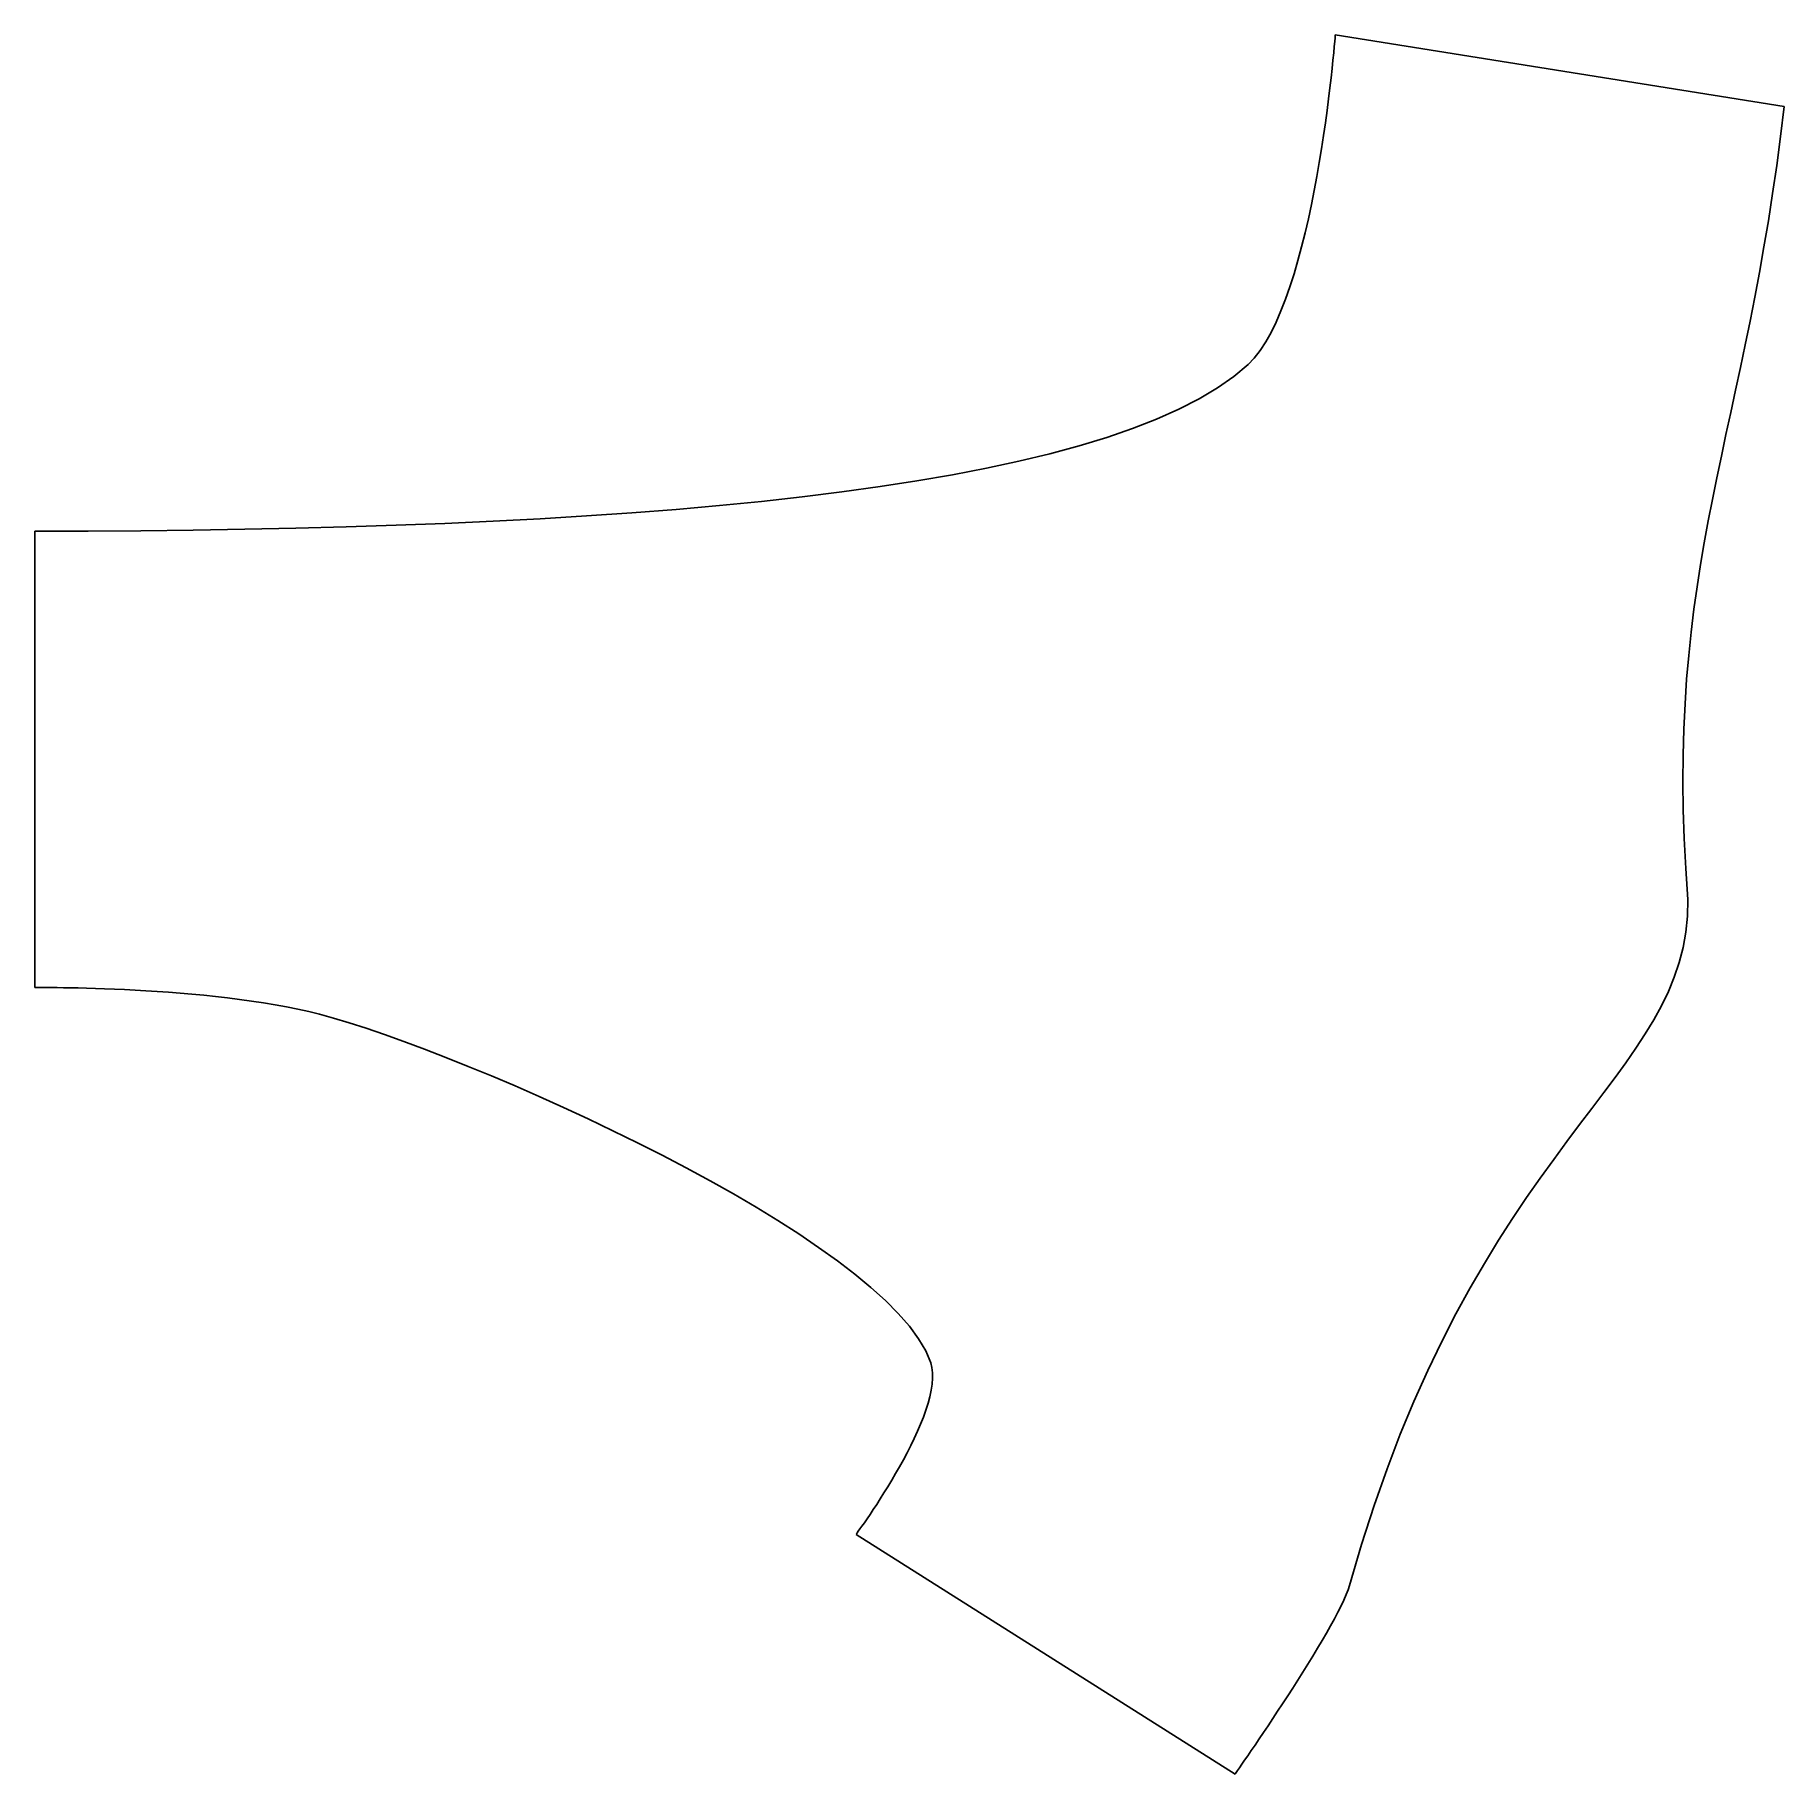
# Model space of a CAD drawing. Extents: x 13.8 to 47.7, y 132.3 to 166.
import ezdxf

# ---------------------------------------------------------------- set-up
doc = ezdxf.new("R2010")
doc.units = 0
doc.layers.add('outline_corners', color=7, linetype='CONTINUOUS')

msp = doc.modelspace()

# ---------------------------------------------------------------- linework, layer by layer
at = {"layer": 'outline_corners', "color": 7}
for p, q in [((38.963321, 165.730278), (38.952032, 165.610788)), ((38.971928, 165.826132), (38.963321, 165.730278)), ((38.977968, 165.89667), (38.971928, 165.826132)), ((38.981524, 165.940223), (38.977968, 165.89667)), ((38.982653, 165.955124), (38.981524, 165.940223)), ((47.675233, 164.571442), (38.982653, 165.955124)), ((38.937977, 165.469332), (38.921044, 165.307591)), ((38.952032, 165.610788), (38.937977, 165.469332)), ((38.901175, 165.127237), (38.878259, 164.929941)), ((38.921044, 165.307591), (38.901175, 165.127237)), ((38.852181, 164.717385), (38.822873, 164.491241)), ((38.878259, 164.929941), (38.852181, 164.717385)), ((38.822873, 164.491241), (38.790231, 164.25318)), ((47.606718, 163.986907), (47.675233, 164.571442)), ((38.754163, 164.004884), (38.714573, 163.748022)), ((38.790231, 164.25318), (38.754163, 164.004884)), ((38.714573, 163.748022), (38.671367, 163.484272)), ((47.533094, 163.423639), (47.606718, 163.986907)), ((38.671367, 163.484272), (38.624454, 163.215308)), ((47.454941, 162.880183), (47.533094, 163.423639)), ((38.624454, 163.215308), (38.573738, 162.942806)), ((38.519123, 162.668438), (38.460516, 162.393883)), ((38.573738, 162.942806), (38.519123, 162.668438)), ((47.372834, 162.355089), (47.454941, 162.880183)), ((38.460516, 162.393883), (38.397823, 162.120811)), ((47.287349, 161.8469), (47.372834, 162.355089)), ((38.397823, 162.120811), (38.330951, 161.850902)), ((38.330951, 161.850902), (38.259803, 161.585828)), ((47.199065, 161.354163), (47.287349, 161.8469)), ((38.184286, 161.327264), (38.104307, 161.076888)), ((38.259803, 161.585828), (38.184286, 161.327264)), ((47.108556, 160.875424), (47.199065, 161.354163)), ((38.104307, 161.076888), (38.019773, 160.83637)), ((37.930585, 160.607386), (37.836653, 160.391616)), ((38.019773, 160.83637), (37.930585, 160.607386)), ((47.016405, 160.409226), (47.108556, 160.875424)), ((37.836653, 160.391616), (37.737881, 160.190727)), ((46.923187, 159.95412), (47.016405, 160.409226)), ((37.634175, 160.006399), (37.525441, 159.840309)), ((37.737881, 160.190727), (37.634175, 160.006399)), ((46.829475, 159.508652), (46.923187, 159.95412)), ((37.411587, 159.694126), (37.292514, 159.569528)), ((37.525441, 159.840309), (37.411587, 159.694126)), ((37.016377, 159.336946), (36.7002, 159.115023)), ((37.292514, 159.569528), (37.016377, 159.336946)), ((46.73585, 159.071366), (46.829475, 159.508652)), ((36.7002, 159.115023), (36.345032, 158.903537)), ((46.642889, 158.640805), (46.73585, 159.071366)), ((35.951922, 158.702279), (35.521917, 158.511028)), ((36.345032, 158.903537), (35.951922, 158.702279)), ((46.55117, 158.215521), (46.642889, 158.640805)), ((35.056064, 158.329567), (34.55541, 158.157683)), ((35.521917, 158.511028), (35.056064, 158.329567)), ((34.021003, 157.995157), (33.453891, 157.841777)), ((34.55541, 158.157683), (34.021003, 157.995157)), ((46.461271, 157.794056), (46.55117, 158.215521)), ((32.225742, 157.561576), (31.566801, 157.434327)), ((32.855123, 157.697322), (32.225742, 157.561576)), ((33.453891, 157.841777), (32.855123, 157.697322)), ((46.373765, 157.374959), (46.461271, 157.794056)), ((30.879344, 157.315354), (30.164422, 157.204443)), ((31.566801, 157.434327), (30.879344, 157.315354)), ((46.289231, 156.956774), (46.373765, 157.374959)), ((27.865329, 156.91792), (27.051013, 156.837094)), ((28.656365, 157.005942), (27.865329, 156.91792)), ((29.423081, 157.101379), (28.656365, 157.005942)), ((30.164422, 157.204443), (29.423081, 157.101379)), ((46.208247, 156.538049), (46.289231, 156.956774)), ((23.581937, 156.581432), (22.666952, 156.533347)), ((24.478883, 156.635633), (23.581937, 156.581432)), ((25.356743, 156.696167), (24.478883, 156.635633)), ((26.214468, 156.763248), (25.356743, 156.696167)), ((27.051013, 156.837094), (26.214468, 156.763248)), ((46.131393, 156.117326), (46.208247, 156.538049)), ((13.793076, 156.340073), (13.793076, 147.49693)), ((13.793205, 156.340022), (13.793076, 156.340073)), ((14.823395, 156.342844), (13.793205, 156.340022)), ((15.844976, 156.349787), (14.823395, 156.342844)), ((16.856898, 156.361132), (15.844976, 156.349787)), ((17.858115, 156.377078), (16.856898, 156.361132)), ((18.847579, 156.397821), (17.858115, 156.377078)), ((19.824242, 156.423616), (18.847579, 156.397821)), ((20.787057, 156.454655), (19.824242, 156.423616)), ((21.734976, 156.491158), (20.787057, 156.454655)), ((22.666952, 156.533347), (21.734976, 156.491158)), ((46.05924, 155.693155), (46.131393, 156.117326)), ((45.99237, 155.264081), (46.05924, 155.693155)), ((45.931359, 154.828652), (45.99237, 155.264081)), ((45.876783, 154.385407), (45.931359, 154.828652)), ((45.82922, 153.932901), (45.876783, 154.385407)), ((45.789249, 153.469675), (45.82922, 153.932901)), ((45.757442, 152.994278), (45.789249, 153.469675)), ((45.734385, 152.505251), (45.757442, 152.994278)), ((45.720641, 152.001146), (45.734385, 152.505251)), ((45.716802, 151.480505), (45.720641, 152.001146)), ((45.723435, 150.941879), (45.716802, 151.480505)), ((45.74113, 150.383807), (45.723435, 150.941879)), ((45.770453, 149.804839), (45.74113, 150.383807)), ((45.811988, 149.203522), (45.770453, 149.804839)), ((45.804311, 148.881233), (45.811988, 149.203522)), ((45.773089, 148.571463), (45.804311, 148.881233)), ((45.719396, 148.272358), (45.773089, 148.571463)), ((45.644311, 147.98207), (45.719396, 148.272358)), ((45.548923, 147.698742), (45.644311, 147.98207)), ((13.793076, 147.49693), (13.802703, 147.497032)), ((13.802703, 147.497032), (13.83104, 147.497258)), ((13.83104, 147.497258), (13.877263, 147.497489)), ((13.877263, 147.497489), (13.940553, 147.49761)), ((13.940553, 147.49761), (14.020086, 147.497503)), ((14.020086, 147.497503), (14.115042, 147.496939)), ((14.115042, 147.496939), (14.224599, 147.496092)), ((14.224599, 147.496092), (14.347935, 147.494681)), ((14.347935, 147.494681), (14.484229, 147.492423)), ((14.484229, 147.492423), (14.632659, 147.489403)), ((14.632659, 147.489403), (14.792404, 147.48548)), ((14.792404, 147.48548), (14.962643, 147.480485)), ((14.962643, 147.480485), (15.142553, 147.474333)), ((15.142553, 147.474333), (15.331314, 147.466882)), ((15.331314, 147.466882), (15.528103, 147.458048)), ((15.528103, 147.458048), (15.732099, 147.447691)), ((15.732099, 147.447691), (15.942482, 147.435696)), ((15.942482, 147.435696), (16.158428, 147.421952)), ((16.158428, 147.421952), (16.379117, 147.406345)), ((16.379117, 147.406345), (16.603727, 147.388735)), ((16.603727, 147.388735), (16.831436, 147.369007)), ((45.301555, 147.145564), (45.434306, 147.420524)), ((45.434306, 147.420524), (45.548923, 147.698742)), ((16.831436, 147.369007), (17.061424, 147.347079)), ((17.061424, 147.347079), (17.292868, 147.322808)), ((17.292868, 147.322808), (17.524946, 147.296081)), ((17.524946, 147.296081), (17.756839, 147.26677)), ((17.756839, 147.26677), (17.987723, 147.234768)), ((17.987723, 147.234768), (18.216778, 147.199956)), ((18.216778, 147.199956), (18.443181, 147.162215)), ((18.443181, 147.162215), (18.666112, 147.121431)), ((18.666112, 147.121431), (18.884748, 147.077486)), ((18.884748, 147.077486), (19.098269, 147.030262)), ((45.151746, 146.872008), (45.301555, 147.145564)), ((19.098269, 147.030262), (19.305853, 146.979639)), ((19.305853, 146.979639), (19.576422, 146.905906)), ((19.576422, 146.905906), (19.877417, 146.815666)), ((19.877417, 146.815666), (20.206437, 146.709683)), ((44.985963, 146.598007), (45.151746, 146.872008)), ((20.206437, 146.709683), (20.56108, 146.588722)), ((20.56108, 146.588722), (20.938946, 146.453552)), ((20.938946, 146.453552), (21.337633, 146.304928)), ((44.805292, 146.321706), (44.985963, 146.598007)), ((21.337633, 146.304928), (21.75474, 146.143624)), ((21.75474, 146.143624), (22.187865, 145.970399)), ((44.403614, 145.754801), (44.610813, 146.041256)), ((44.610813, 146.041256), (44.805292, 146.321706)), ((22.187865, 145.970399), (22.634609, 145.78602)), ((22.634609, 145.78602), (23.09257, 145.59125)), ((44.184773, 145.460491), (44.403614, 145.754801)), ((23.09257, 145.59125), (23.559346, 145.386853)), ((23.559346, 145.386853), (24.032536, 145.173595)), ((43.955377, 145.156473), (44.184773, 145.460491)), ((24.032536, 145.173595), (24.50974, 144.952243)), ((43.716507, 144.840895), (43.955377, 145.156473)), ((24.50974, 144.952243), (24.988556, 144.723555)), ((24.988556, 144.723555), (25.466583, 144.488303)), ((43.46925, 144.511905), (43.716507, 144.840895)), ((25.466583, 144.488303), (25.94142, 144.247246)), ((43.214682, 144.167651), (43.46925, 144.511905)), ((25.94142, 144.247246), (26.410667, 144.001151)), ((26.410667, 144.001151), (26.87192, 143.75078)), ((42.953895, 143.806282), (43.214682, 144.167651)), ((26.87192, 143.75078), (27.322781, 143.496902)), ((42.687968, 143.425942), (42.953895, 143.806282)), ((27.322781, 143.496902), (27.760847, 143.240277)), ((42.417983, 143.024786), (42.687968, 143.425942)), ((27.760847, 143.240277), (28.183717, 142.981674)), ((42.145026, 142.600953), (42.417983, 143.024786)), ((28.183717, 142.981674), (28.588993, 142.721854)), ((28.588993, 142.721854), (28.974268, 142.461581)), ((28.974268, 142.461581), (29.337144, 142.201623)), ((41.870181, 142.152598), (42.145026, 142.600953)), ((29.337144, 142.201623), (29.675221, 141.942743)), ((41.594529, 141.677864), (41.870181, 142.152598)), ((29.675221, 141.942743), (29.986097, 141.685704)), ((29.986097, 141.685704), (30.267371, 141.431275)), ((41.319154, 141.174901), (41.594529, 141.677864)), ((30.267371, 141.431275), (30.516638, 141.180213)), ((30.516638, 141.180213), (30.731505, 140.933288)), ((41.045138, 140.641857), (41.319154, 141.174901)), ((30.731505, 140.933288), (30.909565, 140.691266)), ((30.909565, 140.691266), (31.048415, 140.454907)), ((40.773567, 140.076879), (41.045138, 140.641857)), ((31.048415, 140.454907), (31.145661, 140.224978)), ((31.145661, 140.224978), (31.169142, 140.132711)), ((31.169142, 140.132711), (31.181164, 140.032692)), ((31.181164, 140.032692), (31.182575, 139.925625)), ((40.505524, 139.478116), (40.773567, 140.076879)), ((31.15568, 139.693133), (31.128925, 139.569116)), ((31.173798, 139.812203), (31.15568, 139.693133)), ((31.182575, 139.925625), (31.173798, 139.812203)), ((31.052302, 139.309029), (31.003835, 139.174363)), ((31.094234, 139.440846), (31.052302, 139.309029)), ((31.128925, 139.569116), (31.094234, 139.440846)), ((40.242089, 138.843715), (40.505524, 139.478116)), ((30.94953, 139.037551), (30.890094, 138.899287)), ((31.003835, 139.174363), (30.94953, 139.037551)), ((30.758635, 138.621225), (30.688012, 138.482823)), ((30.82623, 138.760279), (30.758635, 138.621225)), ((30.890094, 138.899287), (30.82623, 138.760279)), ((39.98435, 138.171823), (40.242089, 138.843715)), ((30.615066, 138.345776), (30.5405, 138.210783)), ((30.688012, 138.482823), (30.615066, 138.345776)), ((30.389305, 137.949762), (30.314082, 137.825135)), ((30.465011, 138.078545), (30.389305, 137.949762)), ((30.5405, 138.210783), (30.465011, 138.078545)), ((39.733389, 137.460589), (39.98435, 138.171823)), ((30.167899, 137.59115), (30.09834, 137.483195)), ((30.240046, 137.705366), (30.167899, 137.59115)), ((30.314082, 137.825135), (30.240046, 137.705366)), ((29.969801, 137.288854), (29.912225, 137.203868)), ((30.032071, 137.382193), (29.969801, 137.288854)), ((30.09834, 137.483195), (30.032071, 137.382193)), ((39.490286, 136.708162), (39.733389, 137.460589)), ((29.704724, 136.908717), (29.699672, 136.901859)), ((29.699672, 136.901859), (37.04115, 132.257819)), ((29.719372, 136.92884), (29.704724, 136.908717)), ((29.742937, 136.961527), (29.719372, 136.92884)), ((29.774704, 137.006073), (29.742937, 136.961527)), ((29.813975, 137.061778), (29.774704, 137.006073)), ((29.860051, 137.127945), (29.813975, 137.061778)), ((29.912225, 137.203868), (29.860051, 137.127945)), ((39.256129, 135.912687), (39.490286, 136.708162)), ((39.229092, 135.828419), (39.256129, 135.912687)), ((39.093431, 135.514861), (39.147056, 135.628628)), ((39.147056, 135.628628), (39.192502, 135.73344)), ((39.192502, 135.73344), (39.229092, 135.828419)), ((38.890324, 135.128618), (38.964385, 135.26398)), ((38.964385, 135.26398), (39.032313, 135.39302)), ((39.032313, 135.39302), (39.093431, 135.514861)), ((38.726539, 134.842444), (38.810813, 134.987814)), ((38.810813, 134.987814), (38.890324, 135.128618)), ((38.451937, 134.387722), (38.546419, 134.541522)), ((38.546419, 134.541522), (38.638181, 134.693389)), ((38.638181, 134.693389), (38.726539, 134.842444)), ((38.257536, 134.077842), (38.355414, 134.23287)), ((38.355414, 134.23287), (38.451937, 134.387722)), ((38.060438, 133.770765), (38.158984, 133.923515)), ((38.158984, 133.923515), (38.257536, 134.077842)), ((37.866097, 133.473517), (37.962583, 133.620473)), ((37.962583, 133.620473), (38.060438, 133.770765)), ((37.591687, 133.061433), (37.679969, 133.193118)), ((37.679969, 133.193118), (37.771665, 133.330775)), ((37.771665, 133.330775), (37.866097, 133.473517)), ((37.354166, 132.710961), (37.428105, 132.819475)), ((37.428105, 132.819475), (37.507505, 132.936592)), ((37.507505, 132.936592), (37.591687, 133.061433)), ((37.171949, 132.445802), (37.22541, 132.523246)), ((37.22541, 132.523246), (37.286373, 132.611926)), ((37.286373, 132.611926), (37.354166, 132.710961)), ((37.04115, 132.257819), (37.046851, 132.265919)), ((37.046851, 132.265919), (37.063446, 132.289654)), ((37.063446, 132.289654), (37.090285, 132.328129)), ((37.090285, 132.328129), (37.12668, 132.38047)), ((37.12668, 132.38047), (37.171949, 132.445802))]:
    msp.add_line(p, q, dxfattribs=at)

doc.saveas('drawing.dxf')
